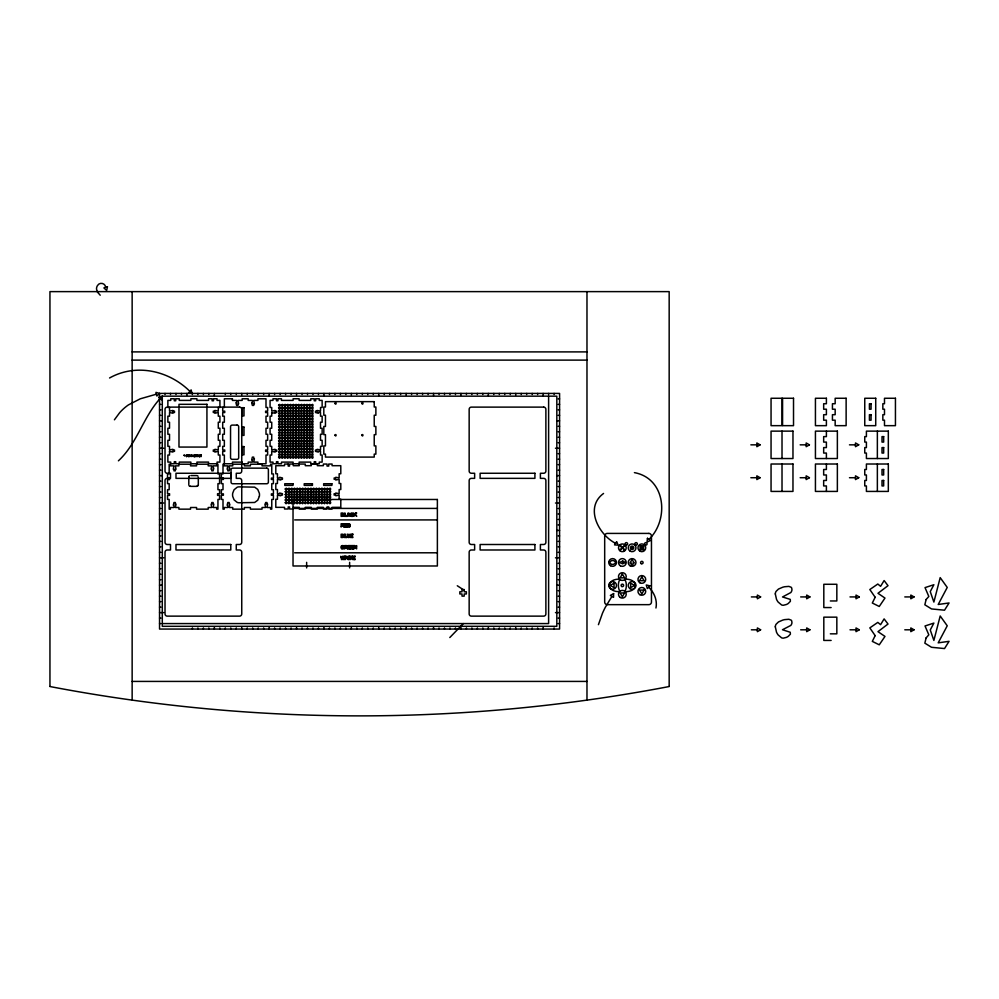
<?xml version="1.0" encoding="UTF-8"?>
<svg xmlns="http://www.w3.org/2000/svg" width="999" height="999" viewBox="0 0 999 999"><rect width="100%" height="100%" fill="white"/><g stroke="black" fill="none" stroke-linecap="round" stroke-linejoin="round"><path stroke-width="1.5" d="M349.138 536.101L349.138 534.228L349.8 535.951A4.67 4.67 0 0 1 349.762 536.775M189.448 455.469L189.46 456.168M191.371 455.469L191.371 456.168M655.943 608.004C657.517 600.399 654.208 592.382 648.601 587.2M598.426 624.675L602.472 613.236A109.603 109.603 0 0 1 605.257 607.392L611.937 596.391M346.878 516.321L348.077 513.049L348.851 513.049L350.112 516.321L347.852 515.571M619.83 579.495L618.93 581.48A13.374 13.374 0 0 0 618.968 589.31L619.83 591.308M624.887 591.308L625.786 589.31A13.374 13.374 0 0 0 625.761 581.493L624.887 579.495M114.41 419.805L119.68 412.674A47.964 47.964 0 0 1 128.396 404.92L140.285 398.801L156.393 394.193M648.95 539.41C669.305 519.705 665.921 478.434 634.415 472.627M160.102 398.564C143.082 417.232 137.138 443.519 118.406 460.826M623.339 548.376L623.988 550.174A1.898 1.898 0 0 1 624.3 550.461M351.261 513.823L353.209 513.948A1.573 1.573 0 0 0 352.909 513.324A1.548 1.548 0 0 0 350.811 513.449M449.8 637.537L463.349 623.576M621.428 547.202L620.766 545.454A1.898 1.898 0 0 1 620.429 545.142M603.558 493.456C584.34 507.455 598.463 534.59 615.559 543.331M343.094 548.251C339.697 548.226 343.681 545.429 343.619 545.841A1.686 1.686 0 0 0 341.87 545.804M109.565 377.984C136.089 363.074 168.893 370.554 189.922 391.358M348.788 536.962L348.164 536.925M343.107 516.296L343.718 513.723M343.107 537.462L343.706 534.84M619.48 579.145C605.993 578.871 605.993 591.932 619.48 591.645M625.237 591.645C638.736 591.932 638.736 578.871 625.237 579.145M197.215 455.182C199.375 455.844 196.104 453.771 196.741 455.756A1.511 1.511 0 0 0 197.19 455.981L197.465 456.106M342.719 537.487L341.134 537.487L341.134 534.228L342.457 534.228A4.058 4.058 0 0 1 342.994 534.253L343.044 534.265M342.632 515.771L341.808 515.771L342.357 514.897A3.272 3.272 0 0 1 342.882 514.922M342.632 536.938L341.808 536.938L342.357 536.063A3.272 3.272 0 0 1 342.882 536.101M132.143 351.898L586.975 351.898M132.143 360.115L586.975 360.115M159.54 398.901L160.914 398.901M558.204 398.901L559.577 398.901M159.54 404.383L160.914 404.383M558.204 404.383L559.577 404.383M159.54 409.865L160.914 409.865M558.204 409.865L559.577 409.865M159.54 415.347L160.914 415.347M558.204 415.347L559.577 415.347M159.54 420.829L162.288 420.829M556.83 420.829L559.577 420.829M159.54 426.298L160.914 426.298M558.204 426.298L559.577 426.298M159.54 431.78L160.914 431.78M558.204 431.78L559.577 431.78M159.54 437.262L160.914 437.262M558.204 437.262L559.577 437.262M159.54 442.744L160.914 442.744M558.204 442.744L559.577 442.744M750.848 444.842L756.842 444.842M800.162 444.842L806.168 444.842M849.475 444.842L855.481 444.842M159.54 448.226L163.661 448.226M555.469 448.226L559.577 448.226M159.54 453.696L160.914 453.696M558.204 453.696L559.577 453.696M197.028 456.268L197.827 456.593L197.627 455.744M199.413 456.743C199.65 454.495 197.952 454.058 199.4 456.743M159.54 459.178L160.914 459.178M558.204 459.178L559.577 459.178M159.54 464.66L160.914 464.66M558.204 464.66L559.577 464.66M159.54 470.142L160.914 470.142M558.204 470.142L559.577 470.142M159.54 475.624L162.288 475.624M190.971 475.561L196.678 475.561A1.586 1.586 0 0 1 198.039 476.273M556.83 475.624L559.577 475.624M750.848 477.722L756.842 477.722M800.162 477.722L806.168 477.722M849.475 477.722L855.481 477.722M159.54 481.106L160.914 481.106M558.204 481.106L559.577 481.106M190.384 486.363L196.716 486.363M159.54 486.575L160.914 486.575M558.204 486.575L559.577 486.575M159.54 492.057L160.914 492.057M558.204 492.057L559.577 492.057M159.54 497.539L160.914 497.539M558.204 497.539L559.577 497.539M159.54 503.021L163.661 503.021M555.469 503.021L559.577 503.021M159.54 508.503L160.914 508.503M293.032 508.416L437.375 508.416M558.204 508.503L559.577 508.503M159.54 513.986L160.914 513.986M558.204 513.986L559.577 513.986M342.595 514.348L341.808 514.348L342.482 513.598M348.064 515.022L348.913 515.022L348.489 513.811L347.59 516.321L344.43 516.321L344.43 513.099L345.092 513.099L345.092 515.771L346.74 516.321M342.332 516.321L341.134 516.321L341.134 513.049L342.457 513.049A4.058 4.058 0 0 1 342.994 513.086L343.044 513.099M159.54 519.455L160.914 519.455M558.204 519.455L559.577 519.455M294.668 519.917L437.375 519.917M159.54 524.937L160.914 524.937M558.204 524.937L559.577 524.937M341.945 525.661L341.134 527.022L341.134 523.751L342.52 523.751A2.76 2.76 0 0 1 343.306 523.838L343.269 525.849A3.347 3.347 0 0 1 343.668 526.398L344.056 527.022L342.669 526.111M348.614 526.473L348.426 524.3A2.685 2.685 0 0 1 348.876 524.325M159.54 530.419L162.288 530.419M556.83 530.419L559.577 530.419M342.595 535.526L341.808 535.526L342.482 534.765M159.54 535.901L160.914 535.901M558.204 535.901L559.577 535.901M159.54 541.383L160.914 541.383M558.204 541.383L559.577 541.383M159.54 546.853L160.914 546.853M558.204 546.853L559.577 546.853M345.479 547.514L344.667 548.876L344.667 545.604L346.054 545.604A2.76 2.76 0 0 1 346.828 545.679L346.803 547.689A3.347 3.347 0 0 1 347.202 548.251L347.59 548.876L346.203 547.952M159.54 552.335L160.914 552.335M558.204 552.335L559.577 552.335M294.668 552.797L437.375 552.797M159.54 557.817L163.661 557.817M555.469 557.817L559.577 557.817M159.54 563.299L160.914 563.299M558.204 563.299L559.577 563.299M159.54 568.781L160.914 568.781M558.204 568.781L559.577 568.781M159.54 574.263L160.914 574.263M558.204 574.263L559.577 574.263M159.54 579.732L160.914 579.732M558.204 579.732L559.577 579.732M159.54 585.214L162.288 585.214M556.83 585.214L559.577 585.214M159.54 590.696L160.914 590.696M558.204 590.696L559.577 590.696M159.54 596.178L160.914 596.178M558.204 596.178L559.577 596.178M751.36 596.927L757.367 596.927M800.674 596.927L806.68 596.927M849.999 596.927L856.006 596.927M904.794 596.927L910.801 596.927M830.331 600.961L836.837 600.961L836.837 584.278L823.813 584.278L823.813 607.554L831.131 607.554M159.54 601.66L160.914 601.66M558.204 601.66L559.577 601.66M159.54 607.142L160.914 607.142M558.204 607.142L559.577 607.142M159.54 612.612L163.661 612.612M555.469 612.612L559.577 612.612M159.54 618.094L160.914 618.094M558.204 618.094L559.577 618.094M159.54 623.576L160.914 623.576M162.288 623.576L548.613 623.576L548.613 396.166M558.204 623.576L559.577 623.576M751.36 629.807L757.367 629.807M800.674 629.807L806.68 629.807M849.999 629.807L856.006 629.807M904.794 629.807L910.801 629.807M830.331 633.841L836.837 633.841L836.837 617.157L823.813 617.157L823.813 640.434L831.131 640.434M132.143 681.418L586.975 681.418M346.104 546.153L345.342 546.153L345.829 546.977A1.736 1.736 0 0 0 346.353 546.952M342.57 524.3L341.808 524.3L342.295 525.137A1.736 1.736 0 0 0 342.832 525.099M192.42 393.419L188.724 392.807L191.121 389.91L192.42 394.518M347.752 537.4L347.465 537.187A1.474 1.474 0 0 1 347.252 536.763A4.72 4.72 0 0 1 347.215 535.963L347.202 534.228L347.877 534.228L347.877 536.288M457.292 585.751L463.124 589.572M351.311 513.848A1.548 1.548 0 0 0 351.311 515.521L353.234 515.322A1.474 1.474 0 0 1 352.772 516.133M100.225 295.229L97.502 292.133L96.541 289.161A5.657 5.657 0 0 1 97.552 285.489C99.65 281.855 105.357 283.079 105.669 287.337M622.964 546.865L624.725 546.178A1.898 1.898 0 0 1 625.024 545.866M621.79 548.776L620.017 549.4A1.898 1.898 0 0 1 619.705 549.737M877.359 431.131L877.359 458.541M877.359 464.011L877.359 491.421M826.398 431.131L826.398 436.613L823.663 436.613L823.663 442.095L826.398 442.095L826.398 447.577L823.663 447.577L823.663 453.059L826.398 453.059L826.398 458.541M826.398 464.011L826.398 469.493L823.663 469.493L823.663 474.975L826.398 474.975L826.398 480.457L823.663 480.457L823.663 485.939L826.398 485.939L826.398 491.421M782.017 431.131L782.017 458.541M782.017 464.011L782.017 491.421M669.168 686.163L669.168 291.621L49.95 291.621L49.95 686.163M586.975 291.621L586.975 699.775M554.095 393.419L554.095 394.518M554.095 627.959L554.095 629.058M548.613 393.419L548.613 394.518M543.131 393.419L543.131 395.616M543.131 626.86L543.131 629.058M537.649 393.419L537.649 394.518M537.649 627.959L537.649 629.058M532.18 393.419L532.18 394.518M532.18 627.959L532.18 629.058M526.698 393.419L526.698 394.518M526.698 627.959L526.698 629.058M521.216 393.419L521.216 394.518M521.216 627.959L521.216 629.058M515.734 393.419L515.734 395.067M515.734 627.409L515.734 629.058M510.252 393.419L510.252 394.518M510.252 627.959L510.252 629.058M504.77 393.419L504.77 394.518M504.77 627.959L504.77 629.058M499.3 393.419L499.3 394.518M499.3 627.959L499.3 629.058M493.818 393.419L493.818 394.518M493.818 627.959L493.818 629.058M488.336 393.419L488.336 395.616M488.336 626.86L488.336 629.058M482.854 393.419L482.854 394.518M482.854 627.959L482.854 629.058M477.372 393.419L477.372 394.518M477.372 627.959L477.372 629.058M471.89 393.419L471.89 394.518M471.89 627.959L471.89 629.058M466.421 393.419L466.421 394.518M466.421 627.959L466.421 629.058M460.939 393.419L460.939 395.067M460.939 627.409L460.939 629.058M455.457 393.419L455.457 394.518M455.457 627.959L455.457 629.058M449.975 393.419L449.975 394.518M449.975 627.959L449.975 629.058M444.493 393.419L444.493 394.518M444.493 627.959L444.493 629.058M439.023 393.419L439.023 394.518M439.023 627.959L439.023 629.058M433.541 393.419L433.541 395.616M433.541 626.86L433.541 629.058M428.059 393.419L428.059 394.518M428.059 627.959L428.059 629.058M422.577 393.419L422.577 394.518M422.577 627.959L422.577 629.058M417.095 393.419L417.095 394.518M417.095 627.959L417.095 629.058M411.613 393.419L411.613 394.518M411.613 627.959L411.613 629.058M406.143 393.419L406.143 395.067M406.143 627.409L406.143 629.058M400.661 393.419L400.661 394.518M400.661 627.959L400.661 629.058M395.179 393.419L395.179 394.518M395.179 627.959L395.179 629.058M389.697 393.419L389.697 394.518M389.697 627.959L389.697 629.058M384.215 393.419L384.215 394.518M384.215 627.959L384.215 629.058M378.733 393.419L378.733 395.616M378.733 626.86L378.733 629.058M373.264 393.419L373.264 394.518M373.264 627.959L373.264 629.058M367.782 393.419L367.782 394.518M367.782 627.959L367.782 629.058M362.3 393.419L362.3 394.518M362.3 627.959L362.3 629.058M356.818 393.419L356.818 394.518M356.818 627.959L356.818 629.058M351.336 393.419L351.336 395.067M351.336 627.409L351.336 629.058M349.625 562.337L349.625 567.919M345.866 393.419L345.866 394.518M345.866 627.959L345.866 629.058M343.369 548.076L342.62 547.127L344.043 547.127L344.043 548.426A1.898 1.898 0 0 1 341.795 548.663M340.384 393.419L340.384 394.518M340.384 627.959L340.384 629.058M334.902 393.419L334.902 394.518M334.902 627.959L334.902 629.058M329.42 393.419L329.42 394.518M329.42 627.959L329.42 629.058M323.938 393.419L323.938 395.616M323.938 626.86L323.938 629.058M318.456 393.419L318.456 394.518M318.456 627.959L318.456 629.058M312.987 393.419L312.987 394.518M312.987 627.959L312.987 629.058M307.505 393.419L307.505 394.518M307.505 627.959L307.505 629.058M306.643 562.337L306.643 567.919M302.023 393.419L302.023 394.518M302.023 627.959L302.023 629.058M296.541 393.419L296.541 395.067M296.541 627.409L296.541 629.058M291.059 393.419L291.059 394.518M291.059 627.959L291.059 629.058M285.577 393.419L285.577 394.518M285.577 627.959L285.577 629.058M280.107 393.419L280.107 394.518M280.107 627.959L280.107 629.058M274.625 393.419L274.625 394.518M274.625 627.959L274.625 629.058M269.143 393.419L269.143 395.616M269.143 626.86L269.143 629.058M263.661 393.419L263.661 394.518M263.661 627.959L263.661 629.058M258.179 393.419L258.179 394.518M258.179 627.959L258.179 629.058M252.697 393.419L252.697 394.518M252.697 627.959L252.697 629.058M247.228 393.419L247.228 394.518M247.228 627.959L247.228 629.058M241.746 393.419L241.746 395.067M241.746 627.409L241.746 629.058M236.263 393.419L236.263 394.518M236.263 627.959L236.263 629.058M230.781 393.419L230.781 394.518M230.781 627.959L230.781 629.058M225.299 393.419L225.299 394.518M225.299 627.959L225.299 629.058M219.83 627.959L219.83 629.058M214.348 393.419L214.348 395.616M214.348 626.86L214.348 629.058M208.866 393.419L208.866 394.518M208.866 627.959L208.866 629.058M203.384 393.419L203.384 394.518M203.384 627.959L203.384 629.058M198.314 477.584L198.314 484.965M197.902 393.419L197.902 394.518M197.902 627.959L197.902 629.058M192.42 627.959L192.42 629.058M188.799 477.26L188.799 484.403M186.95 393.419L186.95 395.067M184.128 455.332C185.589 457.492 185.327 454.258 183.878 455.194M181.468 393.419L181.468 394.518M175.986 393.419L175.986 394.518M170.504 393.419L170.504 394.518M165.022 393.419L165.022 394.518M132.143 291.621L132.143 699.775M341.758 548.713A1.686 1.686 0 0 1 341.183 548.101A1.836 1.836 0 0 1 341.82 545.654M349.9 536.888A1.436 1.436 0 0 1 347.939 537.287M349.35 524.712A1.386 1.386 0 0 1 349.275 526.048M350.1 524.687A1.561 1.561 0 0 0 349.762 524.113L349.388 523.851A2.585 2.585 0 0 0 348.651 523.763L347.452 523.751L347.452 527.022L348.688 527.022A1.886 1.886 0 0 0 349.787 526.76M350.025 524.712A2.16 2.16 0 0 1 349.787 526.723M352.834 516.296A1.661 1.661 0 0 1 350.949 513.598M669.243 686.525A1648.425 1648.425 0 0 1 49.888 686.525M623.813 549.05A1.573 1.573 0 0 1 624.65 550.486M623.613 546.341A1.573 1.573 0 0 1 625.049 545.516M621.116 549.263A1.573 1.573 0 0 1 619.667 550.087M620.903 546.553A1.573 1.573 0 0 1 620.067 545.117M198.339 485.014A1.449 1.449 0 0 1 196.741 486.226M190.359 486.188A1.399 1.399 0 0 1 188.923 485.477M188.799 477.16A1.586 1.586 0 0 1 189.498 475.836M169.518 451.361L169.518 455.032L167.869 455.032L167.869 462.1L170.754 462.1L170.754 463.748L174.288 463.748L174.288 461.713L175.737 461.713L175.737 463.748L179.258 463.748L179.258 462.1L190.884 462.1L190.884 463.748L196.915 463.748L196.915 462.1L208.554 462.1L208.554 463.748L217.045 463.748L217.045 462.1L219.93 462.1L219.93 455.032L218.282 455.032L218.282 451.361L214.935 452.048L214.935 451.361L213.299 451.361L213.299 449.987L214.935 449.987L214.935 449.3L218.282 449.987L218.282 446.316L219.93 446.316L219.93 440.297L218.282 440.297L218.282 434.265L219.93 434.265L219.93 428.234L218.282 428.234L218.282 422.202L219.93 422.202L219.93 416.183L218.282 416.183L218.282 412.512L214.935 413.186L214.935 412.512L213.299 412.512L213.299 411.138L214.935 411.138L214.935 410.452L218.282 411.138L218.282 407.467L219.93 407.467L219.93 400.399L217.045 400.399L217.045 398.751L213.511 398.751L213.511 400.786L212.088 400.786L212.088 398.751L208.554 398.751L208.554 400.399L196.915 400.399L196.915 398.751L190.884 398.751L190.884 400.399L179.258 400.399L179.258 398.751L175.737 398.751L175.737 400.786L174.288 400.786L174.288 398.751L170.754 398.751L170.754 400.399L167.869 400.399L167.869 407.467L169.518 407.467L169.518 411.138L172.864 410.452L172.864 411.138L174.5 411.138L174.5 412.512L172.864 412.512L172.864 413.199L169.518 412.512L169.518 416.183L167.869 416.183L167.869 422.202L169.518 422.202L169.518 428.234L167.869 428.234L167.869 434.265L169.518 434.265L169.518 440.297L167.869 440.297L167.869 446.316L169.518 446.316L169.518 449.987L172.864 449.3L172.864 449.987L174.5 449.987L174.5 451.361L172.864 451.361L172.864 452.048L169.518 451.361M271.728 412.674L271.728 416.146L270.08 416.183L270.08 422.215L271.728 422.215L271.728 428.246L270.08 428.246L270.08 434.265L271.728 434.265L271.728 440.297L270.08 440.297L270.08 446.328L271.728 446.328L271.728 450L275.087 449.313L275.087 450L276.723 450L276.723 451.361L275.087 451.361L275.087 452.048L271.728 451.361L271.728 455.044L270.08 455.044L270.08 462.112L273.002 462.112L273.002 463.748L276.461 463.748L276.461 461.725L277.947 461.725L277.947 463.748L281.506 463.748L281.506 462.112L293.107 462.112L293.107 463.748L299.126 463.748L299.126 462.112L310.764 462.112L310.764 463.748L314.235 463.748L314.235 461.725L315.672 461.725L315.672 463.748L319.268 463.748L319.268 462.112L322.14 462.112L322.14 455.044L320.504 455.044L320.504 451.361L318.256 451.361L318.256 452.048L315.509 451.361L315.509 450L317.145 450L317.145 449.313L320.504 450L320.504 446.328L322.14 446.328L322.14 440.297L320.504 440.297L320.504 434.265L322.14 434.265L322.14 428.246L320.504 428.246L320.504 422.215L322.14 422.215L322.14 416.183L320.504 416.183L320.504 412.512L318.256 412.512L318.256 413.199L315.509 412.512L315.509 411.138L317.145 411.138L317.145 410.464L320.504 411.138L320.504 407.48L322.14 407.48L322.14 400.399L319.255 400.399L319.255 398.763L315.672 398.763L315.672 400.786L314.235 400.786L314.235 398.763L310.764 398.763L310.764 400.399L299.126 400.399L299.126 398.763L293.107 398.763L293.107 400.399L281.481 400.399L281.481 398.763L277.947 398.763L277.947 400.786L276.461 400.786L276.461 398.763L272.977 398.763L272.977 400.399L270.08 400.399L270.08 407.48L271.728 407.48L271.728 411.151L275.087 410.464L275.087 411.151L276.711 411.151L276.711 412.525L275.087 412.525L275.087 413.199L271.728 412.674M613.611 593.606L613.548 597.352L610.339 595.429L613.611 593.606M188.948 455.694C190.884 458.903 190.584 452.535 188.961 455.569M190.871 455.694C192.969 458.828 192.345 452.472 190.884 455.569M192.832 456.131L194.281 456.743C194.555 454.295 192.907 454.882 192.844 456.043M775.299 593.906L776.51 599.325A16.658 16.658 0 0 0 778.121 602.047L781.605 604.957A5.007 5.007 0 0 0 783.416 605.257L786.463 604.482A11.563 11.563 0 0 0 788.298 603.446L790.396 601.311L790.259 599.4L782.529 596.965L790.783 592.569A4.97 4.97 0 0 0 791.957 589.81L791.72 588.111A2.385 2.385 0 0 0 791.071 587.212L788.848 586.388L784.602 586.75A26.523 26.523 0 0 0 782.667 587.25L778.471 589.06L776.098 591.358A5.232 5.232 0 0 0 775.474 592.807L775.299 593.906M775.299 626.785L776.51 632.205A16.658 16.658 0 0 0 778.121 634.927L781.605 637.837A5.007 5.007 0 0 0 783.416 638.136L786.463 637.362A11.563 11.563 0 0 0 788.298 636.326L790.396 634.19L790.259 632.28L782.479 629.732L790.783 625.449A4.97 4.97 0 0 0 791.957 622.689L791.72 620.991A2.385 2.385 0 0 0 791.071 620.092L788.848 619.268L784.602 619.63A26.523 26.523 0 0 0 782.667 620.129L778.471 621.94L776.098 624.238A5.232 5.232 0 0 0 775.474 625.686L775.299 626.785M621.615 547.739C623.513 550.199 623.026 545.129 621.615 547.689M631.405 547.752C633.216 549.974 632.654 545.342 631.418 547.702M187.05 455.307L187 456.206L187.75 454.87L188.212 456.206L188.611 454.87L188.611 456.743L187.6 455.444L186.588 456.743L186.588 454.87L187.05 455.307M278.584 405.194C280.195 408.616 281.106 402.26 278.584 405.194M278.584 410.676C280.195 414.11 281.131 407.704 278.584 410.676M278.584 407.942C280.057 411.338 281.331 405.107 278.596 407.842M278.584 413.424C280.182 416.845 281.169 410.439 278.584 413.424M278.584 418.893C280.195 422.327 281.144 415.921 278.584 418.893M278.584 416.158C280.157 419.592 281.206 413.186 278.584 416.158M278.584 421.64C280.032 425.037 281.356 418.806 278.596 421.541M278.584 427.122C280.307 430.482 280.994 424.213 278.596 427.023M278.584 424.375C280.195 427.797 281.131 421.428 278.584 424.375M278.584 429.857C280.195 433.279 281.106 426.923 278.584 429.857M278.584 435.339C280.232 438.761 281.069 432.392 278.584 435.339M278.584 432.592C280.057 436.001 281.331 429.757 278.596 432.505M278.584 438.074C280.182 441.508 281.169 435.089 278.584 438.074M278.584 443.556C280.157 447.003 281.206 440.547 278.584 443.556M278.584 440.821C280.157 444.255 281.206 437.849 278.584 440.821M278.584 446.303C280.032 449.7 281.356 443.469 278.596 446.203M278.584 451.773C280.269 455.157 281.069 448.838 278.596 451.685M278.584 449.038C280.207 452.46 281.106 446.066 278.584 449.038M278.584 454.52C280.195 457.929 281.106 451.573 278.584 454.52M278.584 457.255C280.057 460.664 281.331 454.42 278.596 457.167M281.318 405.194C282.967 408.641 283.828 402.21 281.318 405.194M281.318 407.942C282.779 411.351 284.091 405.107 281.331 407.842M281.318 413.424C282.892 416.858 283.966 410.427 281.318 413.424M281.318 410.676C282.954 414.098 283.866 407.729 281.318 410.676M281.318 416.158C282.954 419.58 283.866 413.211 281.318 416.158M281.318 421.64C282.804 425.025 284.041 418.831 281.331 421.541M281.318 418.893C283.117 422.302 283.679 415.821 281.318 418.893M281.318 424.375C283.179 427.784 283.566 421.291 281.318 424.375M281.318 429.857C282.967 433.304 283.828 426.86 281.318 429.857M281.318 427.122C282.867 430.494 284.066 424.213 281.331 427.023M281.318 432.592C282.779 436.001 284.091 429.757 281.331 432.505M281.318 438.074C282.892 441.521 283.966 435.089 281.318 438.074M281.318 435.339C282.904 438.773 283.941 432.367 281.318 435.339M281.318 440.821C282.954 444.23 283.866 437.874 281.318 440.821M281.318 446.303C282.804 449.687 284.041 443.494 281.331 446.203M281.318 443.556C282.892 446.99 283.991 440.596 281.318 443.556M281.318 449.038C283.129 452.447 283.666 445.966 281.318 449.038M281.318 454.52C282.967 457.954 283.828 451.523 281.318 454.52M281.318 451.773C282.892 455.144 284.028 448.888 281.331 451.685M281.318 457.255C282.779 460.664 284.091 454.42 281.331 457.167M284.066 405.194C285.652 408.616 286.651 402.247 284.066 405.194M284.066 407.942C285.514 411.338 286.825 405.119 284.078 407.842M284.066 413.424C285.639 416.845 286.663 410.452 284.066 413.424M284.066 410.676C285.926 414.086 286.288 407.592 284.066 410.676M284.066 416.158C285.876 419.568 286.388 413.087 284.066 416.158M284.066 421.64C285.751 425.025 286.538 418.706 284.078 421.541M284.066 418.893C285.702 422.327 286.551 415.934 284.066 418.893M284.066 424.375C285.652 427.797 286.638 421.428 284.066 424.375M284.066 429.857C285.652 433.279 286.651 426.91 284.066 429.857M284.066 427.122C285.502 430.519 286.838 424.3 284.078 427.023M284.066 432.592C285.514 436.001 286.825 429.782 284.078 432.505M284.066 438.074C285.639 441.508 286.663 435.102 284.066 438.074M284.066 435.339C285.714 438.773 286.576 432.367 284.066 435.339M284.066 440.821C285.876 444.218 286.388 437.749 284.066 440.821M284.066 446.303C285.751 449.687 286.538 443.356 284.078 446.203M284.066 443.556C285.702 446.99 286.563 440.571 284.066 443.556M284.066 449.038C285.714 452.472 286.538 446.066 284.066 449.038M284.066 454.52C285.652 457.942 286.651 451.573 284.066 454.52M284.066 451.773C285.514 455.182 286.825 448.938 284.078 451.685M284.066 457.255C285.514 460.651 286.825 454.433 284.078 457.167M286.8 407.942C288.261 411.338 289.535 405.119 286.813 407.842M286.8 405.194C288.461 408.641 289.285 402.197 286.8 405.194M286.8 410.676C288.361 414.11 289.473 407.704 286.8 410.676M286.8 416.158C288.361 419.58 289.473 413.186 286.8 416.158M286.8 413.424C288.386 416.858 289.385 410.439 286.8 413.424M286.8 418.893C288.374 422.327 289.41 415.934 286.8 418.893M286.8 424.375C288.436 427.822 289.323 421.391 286.8 424.375M286.8 421.64C288.236 425.037 289.623 418.818 286.813 421.541M286.8 427.122C288.274 430.519 289.548 424.288 286.813 427.023M286.8 432.592C288.261 436.001 289.535 429.77 286.813 432.505M286.8 429.857C288.461 433.291 289.285 426.86 286.8 429.857M286.8 435.339C288.411 438.761 289.41 432.355 286.8 435.339M286.8 440.821C288.361 444.243 289.473 437.849 286.8 440.821M286.8 438.074C288.386 441.508 289.385 435.102 286.8 438.074M286.8 443.556C288.324 446.978 289.498 440.596 286.8 443.556M286.8 449.038C288.374 452.472 289.435 446.066 286.8 449.038M286.8 446.303C288.236 449.7 289.623 443.469 286.813 446.203M286.8 451.773C288.212 455.169 289.648 448.963 286.813 451.685M285.239 488.998C286.813 492.42 287.849 486.026 285.239 488.998M286.8 457.255C288.261 460.664 289.535 454.433 286.813 457.167M286.8 454.52C288.461 457.954 289.285 451.523 286.8 454.52M285.239 491.733C286.638 495.129 288.124 488.923 285.252 491.633M289.548 407.942C290.996 411.338 292.307 405.119 289.56 407.842M289.548 405.194C291.071 408.628 292.22 402.247 289.548 405.194M285.239 497.215C286.701 500.624 288.012 494.393 285.252 497.115M285.239 494.48C286.9 497.914 287.687 491.483 285.239 494.48M289.548 410.676C291.196 414.123 292.045 407.679 289.548 410.676M285.239 499.95C286.85 503.384 287.812 496.978 285.239 499.95M289.548 416.158C291.134 419.592 292.158 413.186 289.548 416.158M289.548 413.424C291.121 416.845 292.145 410.452 289.548 413.424M285.239 502.697C286.701 506.093 288.012 499.862 285.252 502.597M289.548 418.893C291.146 422.327 292.095 415.921 289.548 418.893M289.548 424.375C291.084 427.797 292.195 421.416 289.548 424.375M289.548 421.64C290.996 425.037 292.32 418.806 289.56 421.541M289.548 427.122C290.984 430.519 292.332 424.3 289.56 427.023M289.548 432.592C290.996 436.001 292.307 429.782 289.56 432.505M289.548 429.857C291.071 433.279 292.22 426.898 289.548 429.857M289.548 435.339C291.146 438.773 292.12 432.355 289.548 435.339M289.548 440.821C291.134 444.243 292.158 437.849 289.548 440.821M289.548 438.074C291.121 441.508 292.145 435.114 289.548 438.074M289.548 443.556C291.184 446.99 292.045 440.571 289.548 443.556M289.548 449.038C291.146 452.472 292.083 446.053 289.548 449.038M289.548 446.303C290.996 449.7 292.32 443.469 289.56 446.203M289.548 451.773C291.034 455.182 292.245 448.938 289.56 451.685M289.548 457.255C290.996 460.651 292.307 454.433 289.56 457.167M289.548 454.52C291.071 457.942 292.22 451.56 289.548 454.52M287.974 491.733C289.473 495.142 290.709 488.898 287.999 491.633M287.974 488.998C289.585 492.432 290.534 486.014 287.974 488.998M292.282 405.194C293.956 408.641 294.755 402.21 292.282 405.194M287.974 494.48C289.51 497.902 290.659 491.52 287.974 494.48M292.282 410.676C293.856 414.11 294.93 407.692 292.282 410.676M292.282 407.942C293.956 411.351 294.83 404.87 292.282 407.942M287.974 499.95C289.585 503.396 290.559 496.978 287.974 499.95M287.974 497.215C289.435 500.611 290.746 494.393 287.999 497.115M292.282 413.424C293.943 416.833 294.842 410.352 292.282 413.424M287.974 502.697C289.435 506.093 290.746 499.875 287.999 502.597M292.282 418.893C293.868 422.327 294.867 415.934 292.282 418.893M292.282 416.158C293.856 419.592 294.93 413.174 292.282 416.158M292.282 421.64C293.868 425.075 294.892 418.656 292.282 421.64M292.282 427.122C293.968 430.532 294.83 424.038 292.282 427.122M292.282 424.375C293.918 427.822 294.792 421.391 292.282 424.375M292.282 429.857C293.956 433.291 294.755 426.86 292.282 429.857M292.282 435.339C293.893 438.761 294.867 432.355 292.282 435.339M292.282 432.592C293.956 436.014 294.83 429.533 292.282 432.592M292.282 438.074C293.943 441.496 294.842 435.002 292.282 438.074M292.282 443.556C293.906 446.978 294.917 440.472 292.282 443.556M292.282 440.821C293.856 444.255 294.93 437.824 292.282 440.821M292.282 446.303C293.868 449.725 294.892 443.306 292.282 446.303M292.282 451.773C293.843 455.207 294.93 448.801 292.282 451.773M292.282 449.038C293.856 452.472 294.892 446.066 292.282 449.038M292.282 454.52C293.956 457.954 294.755 451.523 292.282 454.52M290.721 491.733C292.27 495.167 293.381 488.761 290.721 491.733M290.721 488.998C292.307 492.42 293.306 486.026 290.721 488.998M292.282 457.255C293.956 460.676 294.83 454.183 292.282 457.255M295.017 405.194C296.578 408.628 297.64 402.235 295.017 405.194M290.721 494.48C292.395 497.914 293.194 491.483 290.721 494.48M295.017 410.676C296.728 414.086 297.54 407.617 295.017 410.676M295.017 407.942C296.491 411.351 297.764 405.094 295.042 407.842M290.721 499.95C292.332 503.384 293.306 496.978 290.721 499.95M290.721 497.215C292.395 500.636 293.269 494.143 290.721 497.215M295.017 413.424C296.616 416.858 297.602 410.427 295.017 413.424M290.721 502.697C292.395 506.106 293.269 499.625 290.721 502.697M295.017 418.893C296.616 422.34 297.602 415.909 295.017 418.893M295.017 416.158C296.703 419.568 297.577 413.111 295.017 416.158M295.017 421.64C296.566 425.025 297.752 418.718 295.042 421.541M295.017 427.122C296.491 430.532 297.764 424.288 295.042 427.023M295.017 424.375C296.578 427.809 297.677 421.391 295.017 424.375M295.017 429.857C296.578 433.291 297.64 426.898 295.017 429.857M295.017 435.339C296.616 438.773 297.615 432.355 295.017 435.339M295.017 432.592C296.491 436.014 297.764 429.745 295.042 432.505M295.017 438.074C296.616 441.521 297.602 435.077 295.017 438.074M295.017 443.556C296.653 446.99 297.552 440.584 295.017 443.556M295.017 440.821C296.703 444.218 297.577 437.762 295.017 440.821M295.017 446.303C296.566 449.675 297.752 443.381 295.042 446.203M295.017 451.773C296.516 455.169 297.714 448.963 295.042 451.685M295.017 449.038C296.616 452.472 297.602 446.053 295.017 449.038M295.017 454.52C296.578 457.942 297.64 451.548 295.017 454.52M293.456 488.998C295.055 492.432 296.041 486.001 293.456 488.998M295.017 457.255C296.491 460.664 297.764 454.408 295.042 457.167M297.764 405.194C299.4 408.628 300.249 402.235 297.764 405.194M293.456 494.48C295.017 497.902 296.079 491.508 293.456 494.48M293.456 491.733C294.955 495.129 296.154 488.923 293.469 491.633M297.764 407.942C299.238 411.338 300.499 405.119 297.777 407.842M293.456 497.215C294.93 500.624 296.204 494.368 293.469 497.115M297.764 413.424C299.363 416.845 300.337 410.452 297.764 413.424M297.764 410.676C299.325 414.123 300.412 407.679 297.764 410.676M293.456 502.697C294.93 506.106 296.204 499.85 293.469 502.597M293.456 499.95C295.042 503.396 296.054 496.978 293.456 499.95M297.764 416.158C299.325 419.605 300.412 413.161 297.764 416.158M297.764 421.64C299.2 425.05 300.562 418.793 297.777 421.541M297.764 418.893C299.45 422.302 300.312 415.846 297.764 418.893M297.764 424.375C299.475 427.772 300.237 421.341 297.764 424.375M297.764 429.857C299.4 433.279 300.249 426.898 297.764 429.857M297.764 427.122C299.488 430.482 300.187 424.2 297.777 427.023M297.764 432.592C299.238 436.001 300.499 429.782 297.777 432.505M297.764 438.074C299.363 441.508 300.337 435.114 297.764 438.074M297.764 435.339C299.363 438.761 300.349 432.38 297.764 435.339M297.764 440.821C299.325 444.255 300.412 437.824 297.764 440.821M297.764 446.303C299.2 449.712 300.562 443.456 297.777 446.203M297.764 443.556C299.338 447.003 300.387 440.559 297.764 443.556M297.764 451.773C299.438 455.157 300.262 448.826 297.777 451.685M297.764 449.038C299.45 452.447 300.287 445.991 297.764 449.038M297.764 454.52C299.4 457.942 300.249 451.548 297.764 454.52M296.204 488.998C297.889 492.395 298.751 485.939 296.204 488.998M297.764 457.255C299.238 460.651 300.499 454.433 297.777 457.167M300.499 405.194C302.073 408.628 303.097 402.222 300.499 405.194M296.204 494.48C297.839 497.902 298.689 491.508 296.204 494.48M296.204 491.733C297.877 495.117 298.676 488.798 296.216 491.633M300.499 407.942C301.948 411.351 303.271 405.094 300.512 407.842M296.204 497.215C297.677 500.611 298.938 494.393 296.216 497.115M300.499 413.424C302.073 416.858 303.109 410.427 300.499 413.424M300.499 410.676C302.148 414.11 303.009 407.704 300.499 410.676M296.204 502.697C297.677 506.093 298.938 499.875 296.216 502.597M296.204 499.95C297.802 503.384 298.788 496.99 296.204 499.95M300.499 416.158C302.123 419.58 303.059 413.211 300.499 416.158M300.499 421.64C301.985 425.037 303.221 418.831 300.512 421.541M300.499 418.893C302.335 422.302 302.759 415.834 300.499 418.893M300.499 424.375C302.285 427.784 302.834 421.291 300.499 424.375M300.499 429.857C302.073 433.291 303.097 426.873 300.499 429.857M300.499 427.122C302.035 430.494 303.246 424.213 300.512 427.023M300.499 432.592C301.948 436.001 303.271 429.757 300.512 432.505M300.499 438.074C302.073 441.521 303.109 435.089 300.499 438.074M300.499 435.339C302.098 438.786 303.084 432.342 300.499 435.339M300.499 440.821C302.123 444.243 303.059 437.862 300.499 440.821M300.499 446.303C301.985 449.687 303.221 443.481 300.512 446.203M300.499 443.556C302.11 446.99 303.059 440.596 300.499 443.556M300.499 449.038C302.335 452.435 302.759 445.966 300.499 449.038M300.499 454.52C302.073 457.954 303.097 451.536 300.499 454.52M300.499 451.773C302.06 455.144 303.209 448.888 300.512 451.685M298.938 488.998C300.774 492.395 301.198 485.926 298.938 488.998M300.499 457.255C301.948 460.664 303.271 454.42 300.512 457.167M298.938 494.48C300.512 497.914 301.536 491.496 298.938 494.48M298.938 491.733C300.499 495.104 301.661 488.848 298.951 491.633M303.246 407.942C304.72 411.338 305.994 405.107 303.259 407.842M303.246 405.194C304.857 408.616 305.769 402.26 303.246 405.194M298.938 497.215C300.387 500.624 301.71 494.38 298.951 497.115M303.246 413.424C304.845 416.845 305.831 410.439 303.246 413.424M303.246 410.676C304.857 414.11 305.794 407.704 303.246 410.676M298.938 502.697C300.387 506.106 301.71 499.85 298.951 502.597M298.938 499.95C300.537 503.396 301.523 496.953 298.938 499.95M303.246 416.158C304.82 419.592 305.869 413.186 303.246 416.158M303.246 421.64C304.683 425.037 306.019 418.806 303.259 421.541M303.246 418.893C304.857 422.327 305.794 415.921 303.246 418.893M303.246 424.375C304.857 427.797 305.781 421.428 303.246 424.375M303.246 429.857C304.857 433.279 305.769 426.923 303.246 429.857M303.246 427.122C304.97 430.482 305.657 424.213 303.259 427.023M303.246 432.592C304.72 436.001 305.994 429.757 303.259 432.505M303.246 438.074C304.845 441.508 305.831 435.089 303.246 438.074M303.246 435.339C304.895 438.761 305.731 432.392 303.246 435.339M303.246 440.821C304.82 444.255 305.869 437.849 303.246 440.821M303.246 446.303C304.683 449.7 306.019 443.469 303.259 446.203M303.246 443.556C304.82 447.003 305.869 440.547 303.246 443.556M303.246 449.038C304.87 452.46 305.756 446.066 303.246 449.038M303.246 454.52C304.857 457.929 305.769 451.573 303.246 454.52M303.246 451.773C304.932 455.157 305.731 448.838 303.259 451.685M301.686 488.998C303.296 492.42 304.233 486.014 301.686 488.998M303.246 457.255C304.72 460.664 305.994 454.42 303.259 457.167M301.686 491.733C303.371 495.117 304.146 488.798 301.698 491.633M305.981 407.942C307.442 411.351 308.741 405.107 305.994 407.842M305.981 405.194C307.617 408.641 308.466 402.21 305.981 405.194M301.686 497.215C303.159 500.624 304.433 494.38 301.698 497.115M301.686 494.48C303.296 497.889 304.208 491.533 301.686 494.48M305.981 410.676C307.605 414.098 308.529 407.729 305.981 410.676M301.686 499.95C303.334 503.371 304.171 497.002 301.686 499.95M305.981 416.158C307.605 419.58 308.529 413.211 305.981 416.158M305.981 413.424C307.567 416.858 308.579 410.439 305.981 413.424M301.686 502.697C303.159 506.093 304.433 499.862 301.698 502.597M305.981 418.893C307.779 422.302 308.304 415.834 305.981 418.893M305.981 424.375C307.829 427.784 308.204 421.291 305.981 424.375M305.981 421.64C307.467 425.025 308.703 418.831 305.994 421.541M305.981 427.122C307.53 430.494 308.728 424.213 305.994 427.023M305.981 432.592C307.442 436.001 308.741 429.77 305.994 432.505M305.981 429.857C307.617 433.304 308.466 426.86 305.981 429.857M305.981 435.339C307.567 438.773 308.604 432.367 305.981 435.339M305.981 440.821C307.605 444.23 308.529 437.874 305.981 440.821M305.981 438.074C307.567 441.508 308.579 435.089 305.981 438.074M305.981 443.556C307.555 446.978 308.604 440.596 305.981 443.556M305.981 449.038C307.779 452.447 308.304 445.966 305.981 449.038M305.981 446.303C307.467 449.687 308.703 443.494 305.994 446.203M305.981 451.773C307.555 455.144 308.679 448.888 305.994 451.685M304.42 488.998C306.218 492.395 306.743 485.926 304.42 488.998M305.981 457.255C307.442 460.664 308.741 454.42 305.994 457.167M305.981 454.52C307.617 457.954 308.466 451.523 305.981 454.52M304.42 491.733C305.981 495.104 307.13 488.848 304.433 491.633M308.716 407.942C310.177 411.338 311.488 405.119 308.741 407.842M308.716 405.194C310.302 408.616 311.313 402.247 308.716 405.194M304.42 497.215C305.869 500.624 307.18 494.38 304.433 497.115M304.42 494.48C306.056 497.914 306.905 491.483 304.42 494.48M308.716 410.676C310.589 414.086 310.939 407.592 308.716 410.676M304.42 499.95C305.994 503.384 307.043 496.978 304.42 499.95M308.716 416.158C310.527 419.568 311.051 413.087 308.716 416.158M308.716 413.424C310.302 416.845 311.326 410.452 308.716 413.424M304.42 502.697C305.869 506.106 307.18 499.862 304.433 502.597M308.716 418.893C310.364 422.327 311.201 415.934 308.716 418.893M308.716 424.375C310.314 427.797 311.301 421.428 308.716 424.375M308.716 421.64C310.414 425.025 311.201 418.706 308.741 421.541M308.716 427.122C310.165 430.519 311.501 424.3 308.741 427.023M308.716 432.592C310.177 436.001 311.488 429.782 308.741 432.505M308.716 429.857C310.302 433.279 311.313 426.91 308.716 429.857M308.716 435.339C310.377 438.773 311.226 432.367 308.716 435.339M308.716 440.821C310.527 444.218 311.051 437.749 308.716 440.821M308.716 438.074C310.302 441.508 311.326 435.102 308.716 438.074M308.716 443.556C310.364 446.99 311.226 440.571 308.716 443.556M308.716 449.038C310.364 452.472 311.201 446.066 308.716 449.038M308.716 446.303C310.414 449.687 311.201 443.356 308.741 446.203M308.716 451.773C310.177 455.182 311.488 448.938 308.741 451.685M308.716 457.255C310.177 460.651 311.488 454.433 308.741 457.167M308.716 454.52C310.302 457.942 311.313 451.573 308.716 454.52M307.155 491.733C308.604 495.142 309.952 488.886 307.18 491.633M307.155 488.998C308.803 492.42 309.64 486.026 307.155 488.998M311.463 405.194C313.124 408.641 313.911 402.21 311.463 405.194M307.155 494.48C308.741 497.889 309.752 491.52 307.155 494.48M311.463 410.676C313.024 414.098 314.111 407.717 311.463 410.676M311.463 407.942C312.924 411.338 314.235 405.107 311.476 407.842M307.155 499.95C308.816 503.384 309.665 496.978 307.155 499.95M307.155 497.215C308.616 500.611 309.927 494.393 307.18 497.115M311.463 413.424C313.049 416.858 314.048 410.439 311.463 413.424M307.155 502.697C308.616 506.093 309.927 499.875 307.18 502.597M311.463 418.893C313.037 422.327 314.073 415.934 311.463 418.893M311.463 416.158C313.024 419.58 314.111 413.186 311.463 416.158M311.463 421.64C312.887 425.037 314.31 418.818 311.476 421.541M311.463 427.122C312.924 430.519 314.235 424.288 311.476 427.023M311.463 424.375C313.099 427.822 313.948 421.391 311.463 424.375M311.463 429.857C313.124 433.291 313.911 426.86 311.463 429.857M311.463 435.339C313.074 438.761 314.036 432.367 311.463 435.339M311.463 432.592C312.924 436.001 314.235 429.77 311.476 432.505M311.463 438.074C313.049 441.508 314.048 435.102 311.463 438.074M311.463 443.556C312.987 446.978 314.148 440.596 311.463 443.556M311.463 440.821C313.024 444.243 314.111 437.849 311.463 440.821M311.463 446.303C312.887 449.7 314.31 443.469 311.476 446.203M311.463 451.773C312.862 455.169 314.335 448.963 311.476 451.685M311.463 449.038C313.037 452.46 314.061 446.066 311.463 449.038M311.463 454.52C313.124 457.954 313.911 451.523 311.463 454.52M309.902 491.733C311.301 495.129 312.787 488.923 309.915 491.633M309.902 488.998C311.476 492.42 312.512 486.026 309.902 488.998M311.463 457.255C312.924 460.664 314.235 454.433 311.476 457.167M309.902 494.48C311.563 497.914 312.35 491.483 309.902 494.48M309.902 499.95C311.513 503.384 312.475 496.978 309.902 499.95M309.902 497.215C311.363 500.624 312.662 494.393 309.915 497.115M309.902 502.697C311.363 506.093 312.662 499.862 309.915 502.597M312.637 488.998C314.248 492.432 315.197 486.014 312.637 488.998M312.637 494.48C314.173 497.902 315.322 491.52 312.637 494.48M312.637 491.733C314.123 495.142 315.372 488.898 312.65 491.633M312.637 497.215C314.086 500.611 315.409 494.393 312.65 497.115M312.637 502.697C314.086 506.093 315.409 499.875 312.65 502.597M312.637 499.95C314.248 503.396 315.209 496.978 312.637 499.95M315.384 488.998C316.958 492.42 317.982 486.026 315.384 488.998M315.384 494.48C317.045 497.914 317.857 491.483 315.384 494.48M315.384 491.733C316.92 495.154 318.069 488.773 315.384 491.733M315.384 497.215C316.97 500.649 317.944 494.243 315.384 497.215M315.384 502.697C316.97 506.131 317.944 499.725 315.384 502.697M315.384 499.95C316.995 503.384 317.982 496.978 315.384 499.95M318.119 488.998C319.705 492.432 320.704 486.001 318.119 488.998M318.119 491.733C319.618 495.129 320.816 488.923 318.132 491.633M318.119 497.215C319.58 500.624 320.866 494.368 318.132 497.115M318.119 494.48C319.68 497.902 320.741 491.508 318.119 494.48M318.119 499.95C319.742 503.396 320.654 496.965 318.119 499.95M318.119 502.697C319.58 506.106 320.866 499.837 318.132 502.597M320.854 488.998C322.527 492.395 323.451 485.939 320.854 488.998M320.854 491.733C322.54 495.117 323.339 488.798 320.879 491.633M320.854 497.215C322.327 500.611 323.614 494.393 320.879 497.115M320.854 494.48C322.515 497.914 323.326 491.496 320.854 494.48M320.854 499.95C322.452 503.384 323.451 496.99 320.854 499.95M320.854 502.697C322.327 506.093 323.614 499.875 320.879 502.597M323.601 488.998C325.199 492.432 326.161 486.014 323.601 488.998M323.601 491.733C325.162 495.104 326.311 488.848 323.614 491.633M323.601 497.215C325.075 500.624 326.323 494.38 323.614 497.115M323.601 494.48C325.137 497.914 326.236 491.483 323.601 494.48M323.601 499.95C325.174 503.409 326.223 496.953 323.601 499.95M323.601 502.697C325.075 506.093 326.323 499.862 323.614 502.597M326.336 491.733C328.022 495.117 328.808 488.798 326.348 491.633M326.336 488.998C327.959 492.42 328.896 486.014 326.336 488.998M326.336 494.48C327.947 497.889 328.858 491.533 326.336 494.48M326.336 499.95C327.997 503.371 328.833 497.002 326.336 499.95M326.336 497.215C327.809 500.624 329.083 494.38 326.348 497.115M326.336 502.697C327.809 506.093 329.083 499.862 326.348 502.597M329.083 491.733C330.644 495.104 331.793 488.848 329.096 491.633M329.083 488.998C330.919 492.395 331.331 485.926 329.083 488.998M329.083 494.48C330.669 497.914 331.631 491.483 329.083 494.48M329.083 499.95C330.657 503.384 331.693 496.978 329.083 499.95M329.083 497.215C330.532 500.624 331.843 494.38 329.096 497.115M329.083 502.697C330.532 506.106 331.843 499.862 329.096 502.597M334.89 403.409C336.388 406.031 336.651 400.986 334.89 403.409M334.89 435.189C336.301 437.849 336.713 432.817 334.89 435.189M361.738 403.409C363.299 405.994 363.524 400.986 361.738 403.409M361.738 435.189C363.149 437.862 363.586 432.804 361.738 435.189M609.178 562.3L611.351 564.273A5.982 5.982 0 0 0 613.573 564.335L616.058 562.649L613.886 560.676A5.982 5.982 0 0 0 611.675 560.614L609.178 562.3M647.439 538.311L647.04 542.032L650.474 540.509L647.439 538.311M344.405 556.293L343.956 558.591L343.394 556.293L342.582 556.293L341.97 558.553L340.809 556.293L341.546 559.565L342.27 559.565L342.969 557.13L343.569 559.565L344.38 559.565L345.092 556.293L344.405 556.293M259.365 496.341L257.73 500.224L254.658 502.472L239.148 502.759A5.544 5.544 0 0 1 237.2 502.397L234.078 499.862L232.705 496.416A9.64 9.64 0 0 1 232.705 493.219L234.078 489.76L237.2 487.225A5.544 5.544 0 0 1 239.148 486.863L254.658 487.15L257.73 489.41L259.365 493.281A9.64 9.64 0 0 1 259.365 496.341M107.442 286.775L106.656 290.434L103.884 287.912L107.442 286.775M162.288 396.166L161.488 399.825L158.716 397.302L162.288 396.166L556.83 396.166L556.83 626.311L162.288 626.311L162.288 396.166M926.11 599.537L924.837 604.782L931.53 608.94L944.53 610.202L949.05 602.971L938.211 604.482L947.239 587.437L940.196 577.622L933.878 602.072L930.256 591.595L933.878 584.727L925.024 587.612L928.82 596.465L926.11 599.537M926.11 637.899L924.837 643.144L931.53 647.29L944.53 648.563L949.05 641.333L938.211 642.844L947.239 625.799L940.196 615.983L933.878 640.434L930.256 629.957L933.878 623.089L925.024 625.973L928.82 634.827L926.11 637.899M875.161 597.265L872.314 603.021L879.257 606.468L884.977 598.076L877.971 593.294L888.011 585.676L884.115 580.556L880.581 586.326L877.821 584.028L869.829 589.535L875.161 597.265M875.161 635.626L872.314 641.383L879.257 644.817L884.977 636.425L877.971 631.655L888.011 624.038L884.115 618.905L880.581 624.675L877.821 622.389L869.829 627.896L875.161 635.626M622.352 573.988L620.142 577.847L624.575 577.847L622.377 573.988M624.575 592.956L622.377 596.803L620.142 592.956L624.575 592.956M641.82 576.873L639.622 580.719L644.055 580.719L641.857 576.873M644.055 590.072L641.857 593.93L639.622 590.072L644.055 590.072M632.105 559.577L629.894 562.986L631.243 562.986L631.243 564.86L632.954 564.86L632.954 562.986L634.303 562.986L632.105 559.577M616.608 541.783L614.51 544.892L618.244 545.154L616.608 541.783M355.794 513.049L354.458 514.497L353.783 513.049L353.783 516.321L354.982 514.797L356.743 516.321L355.444 514.31L356.68 513.049L355.794 513.049M649.887 585.839L647.315 588.573L646.241 584.977L649.887 585.839M159.54 393.419L156.843 396.016L155.944 392.382L159.54 393.419L559.577 393.419L559.577 629.058L159.54 629.058L159.54 393.419M760.089 444.842L756.842 446.715L756.842 442.957L760.089 444.842M809.415 444.842L806.168 446.715L806.168 442.957L809.415 444.842M760.089 477.722L756.842 479.595L756.842 475.836L760.089 477.722M858.728 444.842L855.481 446.715L855.481 442.957L858.728 444.842M809.415 477.722L806.168 479.595L806.168 475.836L809.415 477.722M858.728 477.722L855.481 479.595L855.481 475.836L858.728 477.722M760.614 596.927L757.367 598.801L757.367 595.054L760.614 596.927M809.927 596.927L806.68 598.801L806.68 595.054L809.927 596.927M760.614 629.807L757.367 631.68L757.367 627.934L760.614 629.807M859.252 596.927L856.006 598.801L856.006 595.054L859.252 596.927M809.927 629.807L806.68 631.68L806.68 627.934L809.927 629.807M914.048 596.927L910.801 598.801L910.801 595.054L914.048 596.927M859.252 629.807L856.006 631.68L856.006 627.934L859.252 629.807M914.048 629.807L910.801 631.68L910.801 627.934L914.048 629.807M614.048 583.179L610.189 585.389L614.048 587.624L614.048 583.179M634.527 585.414L630.681 587.624L630.681 583.179L634.527 585.389M622.877 561.001L619.467 562.474L622.877 563.936L622.877 563.036L624.75 563.036L624.75 561.9L622.877 561.9L622.877 561.001M782.017 398.264L771.053 398.264L771.053 425.661L782.017 425.661L782.017 398.264M793.518 398.264L782.567 398.264L782.567 425.661L793.518 425.661L793.518 398.264M826.398 398.264L815.434 398.264L815.434 425.661L826.398 425.661L826.398 420.179L823.663 420.179L823.663 414.697L826.398 414.697L826.398 409.215L823.663 409.215L823.663 403.733L826.398 403.733L826.398 398.264M846.128 398.264L835.164 398.264L835.164 403.733L832.429 403.733L832.429 409.215L835.164 409.215L835.164 414.697L832.429 414.697L832.429 420.179L835.164 420.179L835.164 425.661L846.128 425.661L846.128 398.264M875.723 398.264L864.759 398.264L864.759 425.661L875.723 425.661L875.723 398.264M895.441 398.264L884.49 398.264L884.49 403.733L882.841 403.733L882.841 409.215L884.49 409.215L884.49 414.697L882.841 414.697L882.841 420.179L884.49 420.179L884.49 425.661L895.441 425.661L895.441 398.264M232.43 398.776L224.35 398.776L224.35 407.48L222.702 407.48L222.702 411.138L224.738 411.138L224.738 412.575L222.702 412.575L222.702 416.196L224.35 416.196L224.35 422.227L222.702 422.227L222.702 428.259L224.35 428.259L224.35 434.278L222.702 434.278L222.702 440.309L224.35 440.309L224.35 446.341L222.702 446.341L222.702 450L224.738 450L224.738 451.411L222.702 451.411L222.702 455.044L224.35 455.044L224.35 463.761L232.43 463.761L232.43 462.125L242.158 462.125L242.158 463.761L248.189 463.761L248.189 462.125L252.36 462.125L252.36 459.877L251.686 459.877L252.36 457.13L253.734 457.13L253.734 458.766L254.42 458.766L253.734 462.125L257.917 462.125L257.917 463.761L265.996 463.761L265.996 455.044L267.645 455.044L267.645 451.411L265.609 451.411L265.609 450L267.645 450L267.645 446.341L265.996 446.341L265.996 440.309L267.645 440.309L267.645 434.278L265.996 434.278L265.996 428.259L267.645 428.259L267.645 422.227L265.996 422.227L265.996 416.196L267.645 416.196L267.645 412.575L265.609 412.575L265.609 411.138L267.645 411.138L267.645 407.48L265.996 407.48L265.996 398.776L257.917 398.776L257.917 400.412L253.734 400.424L254.42 403.783L253.734 403.783L253.734 405.407L252.36 405.407L251.673 402.672L252.36 402.672L252.36 400.424L248.189 400.424L248.189 398.776L242.158 398.776L242.158 400.412L237.974 400.424L238.661 403.771L237.974 403.771L237.974 405.407L236.613 405.407L235.926 402.672L236.613 402.672L236.613 400.424L232.43 400.424L232.43 398.776M374.225 401.635L325.462 401.635L325.462 407.005L323.813 407.005L323.813 415.222L325.462 415.222L325.462 426.448L323.813 426.448L323.813 434.665L325.462 434.665L325.462 445.891L323.813 445.891L323.813 454.12L325.462 454.12L325.462 457.092L374.225 457.092L374.225 454.12L375.874 454.12L375.874 445.891L374.225 445.891L374.225 434.665L375.874 434.665L375.874 426.448L374.225 426.448L374.225 415.222L375.874 415.222L375.874 407.005L374.225 407.005L374.225 401.635M871.066 403.733L869.417 403.733L869.417 409.215L871.066 409.215L871.066 403.733M206.93 404.32L178.983 404.32L178.983 447.065L206.93 447.065L206.93 404.32M239.548 407.117L167.22 407.117A2.198 2.198 0 0 0 165.022 409.315L165.022 471.078A2.198 2.198 0 0 0 167.22 473.264L170.504 473.264L170.504 478.359L167.22 478.359A2.198 2.198 0 0 0 165.022 480.556L165.022 542.32A2.198 2.198 0 0 0 167.22 544.505L170.504 544.505L170.504 549.987L167.22 549.987A2.198 2.198 0 0 0 165.022 552.172L165.022 613.935A2.198 2.198 0 0 0 167.22 616.133L239.548 616.133A2.198 2.198 0 0 0 241.746 613.935L241.746 552.172A2.198 2.198 0 0 0 239.548 549.987L236.263 549.987L236.263 544.505L239.548 544.505A2.198 2.198 0 0 0 241.746 542.32L241.746 480.556A2.198 2.198 0 0 0 239.548 478.359L236.263 478.359L236.263 473.264L239.548 473.264A2.198 2.198 0 0 0 241.746 471.078L241.746 409.315A2.198 2.198 0 0 0 239.548 407.117M543.681 407.117L471.353 407.117A2.198 2.198 0 0 0 469.155 409.315L469.155 471.078A2.198 2.198 0 0 0 471.353 473.264L474.637 473.264L474.637 478.359L471.353 478.359A2.198 2.198 0 0 0 469.155 480.556L469.155 542.32A2.198 2.198 0 0 0 471.353 544.505L474.637 544.505L474.637 549.987L471.353 549.987A2.198 2.198 0 0 0 469.155 552.172L469.155 613.935A2.198 2.198 0 0 0 471.353 616.133L543.681 616.133A2.198 2.198 0 0 0 545.879 613.935L545.879 552.172A2.198 2.198 0 0 0 543.681 549.987L540.397 549.987L540.397 544.505L543.681 544.505A2.198 2.198 0 0 0 545.879 542.32L545.879 480.556A2.198 2.198 0 0 0 543.681 478.359L540.397 478.359L540.397 473.264L543.681 473.264A2.198 2.198 0 0 0 545.879 471.078L545.879 409.315A2.198 2.198 0 0 0 543.681 407.117M243.993 407.692L242.345 407.692L242.345 415.909L243.993 415.909L243.993 407.692M871.066 414.697L869.417 414.697L869.417 420.179L871.066 420.179L871.066 414.697M237.038 425.099L232.18 425.099A1.648 1.648 0 0 0 230.544 426.735L230.544 457.692A1.648 1.648 0 0 0 232.18 459.34L237.038 459.34A1.648 1.648 0 0 0 238.686 457.692L238.686 426.735A1.648 1.648 0 0 0 237.038 425.099M243.993 427.135L242.345 427.135L242.345 435.364L243.993 435.364L243.993 427.135M792.969 431.131L771.053 431.131L771.053 458.541L792.969 458.541L792.969 431.131M837.362 431.131L815.434 431.131L815.434 458.541L837.362 458.541L837.362 431.131M888.323 431.131L866.408 431.131L866.408 436.613L864.759 436.613L864.759 442.095L866.408 442.095L866.408 447.577L864.759 447.577L864.759 453.059L866.408 453.059L866.408 458.541L888.323 458.541L888.323 431.131M883.665 436.613L882.017 436.613L882.017 442.095L883.665 442.095L883.665 436.613M243.993 446.59L242.345 446.59L242.345 454.807L243.993 454.807L243.993 446.59M883.665 447.577L882.017 447.577L882.017 453.059L883.665 453.059L883.665 447.577M195.117 454.87L194.668 456.743L195.779 455.994C196.279 458.716 196.241 452.834 195.779 455.656L195.117 454.87M201.348 454.87L200.112 454.87L200.886 456.743L201.348 454.87M288.187 464.048L284.515 464.048L284.515 465.696L275.799 465.696L275.799 473.776L277.447 473.776L277.447 477.959L279.695 477.959L279.695 477.272L282.43 477.959L282.43 479.32L280.794 479.32L280.794 480.007L277.447 479.32L277.447 483.504L275.799 483.504L275.799 489.535L277.447 489.535L277.447 493.706L279.695 493.706L279.695 493.031L282.43 493.706L282.43 495.079L280.794 495.079L280.794 495.766L277.447 495.079L277.447 499.263L275.799 499.263L275.799 507.342L284.515 507.342L284.515 508.991L288.187 508.991L288.187 506.955L289.56 506.955L289.56 508.991L293.231 508.991L293.231 507.342L299.25 507.342L299.25 508.991L305.282 508.991L305.282 507.342L311.313 507.342L311.313 508.991L317.345 508.991L317.345 507.342L323.364 507.342L323.364 508.991L327.035 508.991L327.035 506.955L328.733 506.955L328.733 508.991L332.08 508.991L332.08 507.342L340.796 507.342L340.796 499.263L339.148 499.263L339.136 495.079L335.789 495.766L335.789 495.079L334.153 495.079L334.153 493.706L335.789 493.706L335.789 493.019L339.136 493.706L339.136 489.535L340.796 489.535L340.796 483.504L339.148 483.504L339.148 479.32L335.789 480.007L335.789 479.32L334.166 479.32L334.166 477.959L335.789 477.959L335.789 477.272L339.148 477.959L339.148 473.776L340.796 473.776L340.796 465.696L332.08 465.696L332.08 464.048L328.733 464.048L328.733 466.083L327.035 466.083L327.035 464.048L323.364 464.048L323.364 465.696L317.345 465.696L317.345 464.048L311.313 464.048L311.313 465.696L305.282 465.696L305.282 464.048L299.25 464.048L299.25 465.696L293.231 465.696L293.231 464.048L289.56 464.048L289.56 466.083L288.187 466.083L288.187 464.048M792.969 464.011L771.053 464.011L771.053 491.421L792.969 491.421L792.969 464.011M837.362 464.011L815.434 464.011L815.434 491.421L837.362 491.421L837.362 464.011M888.323 464.011L866.408 464.011L866.408 469.493L864.759 469.493L864.759 474.975L866.408 474.975L866.408 480.457L864.759 480.457L864.759 485.939L866.408 485.939L866.408 491.421L888.323 491.421L888.323 464.011M170.417 464.21L169.168 464.21L169.168 473.938L167.532 473.938L167.532 477.984L169.555 477.984L169.555 479.62L167.532 479.62L167.532 483.666L169.168 483.666L169.168 489.697L167.532 489.697L167.532 493.743L169.555 493.743L169.555 495.379L167.532 495.379L167.532 499.425L169.168 499.425L169.168 509.153L170.417 509.153L170.417 507.504L173.976 507.504L173.976 505.257L173.289 505.257L173.976 502.509L175.349 502.509L175.349 504.145L176.036 504.145L175.349 507.504L178.908 507.504L178.908 509.153L190.547 509.153L190.547 507.504L196.566 507.504L196.566 509.153L208.204 509.153L208.204 507.504L211.776 507.504L211.089 504.145L211.776 504.145L211.776 502.522L213.137 502.522L213.137 504.145L213.823 504.145L213.137 507.504L216.696 507.504L216.696 509.153L217.944 509.153L217.944 499.425L219.58 499.425L219.58 495.379L217.557 495.379L217.557 493.743L219.58 493.743L219.58 489.697L217.944 489.697L217.944 483.666L219.58 483.666L219.58 473.938L217.944 473.938L217.944 464.21L216.696 464.21L216.696 465.859L213.124 465.859L213.124 468.106L213.811 468.106L213.124 470.841L211.763 470.841L211.763 469.205L211.076 469.205L211.763 465.859L208.204 465.859L208.204 464.21L196.566 464.21L196.566 465.859L190.547 465.859L190.547 464.21L178.908 464.21L178.908 465.859L175.337 465.859L176.024 469.205L175.337 469.205L175.337 470.841L173.963 470.841L173.963 469.205L173.289 469.205L173.963 465.859L170.417 465.859L170.417 464.21M224.238 464.21L223.002 464.21L223.002 473.938L221.353 473.938L221.353 478.084L223.389 478.084L223.389 479.458L221.353 479.458L221.353 483.666L223.002 483.666L223.002 489.697L221.353 489.697L221.353 493.868L223.389 493.868L223.389 495.242L221.353 495.242L221.353 499.425L223.002 499.425L223.002 509.153L224.238 509.153L224.238 507.504L227.809 507.504L227.809 505.257L227.123 505.257L227.809 502.509L229.183 502.509L229.183 504.145L229.857 504.145L229.183 507.504L232.742 507.504L232.742 509.153L244.368 509.153L244.368 507.504L250.399 507.504L250.399 509.153L262.038 509.153L262.038 507.504L265.597 507.504L264.91 504.145L265.597 504.145L265.597 502.522L266.97 502.522L266.97 504.145L267.657 504.145L266.97 507.504L270.529 507.504L270.529 509.153L271.765 509.153L271.765 499.425L273.414 499.425L273.414 495.242L271.391 495.242L271.391 493.868L273.414 493.868L273.414 489.697L271.765 489.697L271.765 483.666L273.414 483.666L273.414 479.458L271.391 479.458L271.391 478.084L273.414 478.084L273.414 473.938L271.765 473.938L271.765 464.21L270.529 464.21L270.529 465.859L262.038 465.859L262.038 464.21L250.399 464.21L250.399 465.859L244.368 465.859L244.368 464.21L232.742 464.21L232.742 465.859L229.171 465.859L229.171 468.106L229.857 468.106L229.171 470.841L227.797 470.841L227.797 469.205L227.123 469.205L227.797 465.859L224.238 465.859L224.238 464.21M266.745 468.144L232.68 468.144A1.648 1.648 0 0 0 231.044 469.792L231.044 482.105A1.648 1.648 0 0 0 232.68 483.741L266.745 483.741A1.648 1.648 0 0 0 268.381 482.105L268.381 469.792A1.648 1.648 0 0 0 266.745 468.144M883.665 469.493L882.017 469.493L882.017 474.975L883.665 474.975L883.665 469.493M230.781 473.264L175.986 473.264L175.986 478.359L230.781 478.359L230.781 473.264M534.915 473.264L480.119 473.264L480.119 478.359L534.915 478.359L534.915 473.264M883.665 480.457L882.017 480.457L882.017 485.939L883.665 485.939L883.665 480.457M292.994 483.741L284.765 483.741L284.765 485.389L292.994 485.389L292.994 483.741M312.437 483.741L304.22 483.741L304.22 485.389L312.437 485.389L312.437 483.741M331.88 483.741L323.664 483.741L323.664 485.389L331.88 485.389L331.88 483.741M437.375 499.475L293.032 499.475L293.032 565.983L437.375 565.983L437.375 499.475M346.84 523.751L344.43 523.751L344.43 527.022L346.903 527.022L345.092 526.473L345.092 525.574L346.715 525.574L345.092 524.3L346.84 523.751M648.851 533.416L607.292 533.416A2.61 2.61 0 0 0 604.682 536.026L604.682 602.047A2.61 2.61 0 0 0 607.292 604.657L648.851 604.657A2.61 2.61 0 0 0 651.46 602.047L651.46 536.026A2.61 2.61 0 0 0 648.851 533.416M345.092 534.265L344.43 534.265L344.43 537.487L346.74 537.487L345.092 536.938L345.092 534.265M352.909 534.228L350.499 534.228L350.499 537.487L352.972 537.487L351.161 536.938L351.161 536.051L352.784 536.051L351.161 534.765L352.909 534.228M230.781 544.505L175.986 544.505L175.986 549.987L230.781 549.987L230.781 544.505M534.915 544.505L480.119 544.505L480.119 549.987L534.915 549.987L534.915 544.505M350.374 545.604L347.964 545.604L347.964 548.876L350.437 548.876L348.626 548.326L348.626 547.427L350.249 547.427L348.626 546.153L350.374 545.604M353.396 545.604L350.986 545.604L350.986 548.876L353.459 548.876L351.648 548.326L351.648 547.427L353.271 547.427L351.648 546.153L353.396 545.604M354.657 545.604L354.008 545.604L354.008 548.876L354.633 546.753L356.606 548.876L356.606 545.604L355.969 547.739L354.657 545.604M641.358 545.841L640.084 545.841L640.084 549.762L641.358 549.762L641.358 545.841M643.593 545.841L642.32 545.841L642.32 549.762L643.593 549.762L643.593 545.841M346.091 556.293L345.417 556.293L345.417 559.565L346.091 558.129L347.39 558.129L348.064 559.565L348.064 556.293L347.39 557.579L346.091 557.579L346.091 556.293M349.363 556.293L348.688 556.293L348.688 559.565L349.363 559.565L349.363 556.293M352.322 556.293L349.75 556.293L350.699 556.843L350.699 559.565L352.322 556.293M355.157 556.293L352.747 556.293L352.747 559.565L355.219 559.565L353.421 559.015L353.421 558.129L355.045 558.129L353.421 556.843L355.157 556.293M464.198 589.597L462.013 589.597L462.013 591.783L459.827 591.783L459.827 593.968L462.013 593.968L462.013 596.141L464.198 596.141L464.198 593.968L466.371 593.968L466.371 591.783L464.198 591.783L464.198 589.597M639.872 551.136A3.871 3.871 0 0 0 645.716 547.827A3.871 3.871 0 0 0 639.934 544.43A3.871 3.871 0 0 0 639.872 551.136M645.204 544.942A1.249 1.249 0 0 0 647.09 543.881A1.249 1.249 0 0 0 645.217 542.782A1.249 1.249 0 0 0 645.204 544.942M639.872 582.779A3.871 3.871 0 0 0 645.716 579.47A3.871 3.871 0 0 0 639.934 576.073A3.871 3.871 0 0 0 639.872 582.779M620.391 565.809A3.871 3.871 0 0 0 626.236 562.499A3.871 3.871 0 0 0 620.454 559.103A3.871 3.871 0 0 0 620.391 565.809M635.464 544.942A1.249 1.249 0 0 0 637.35 543.881A1.249 1.249 0 0 0 635.489 542.782A1.249 1.249 0 0 0 635.464 544.942M630.132 551.136A3.871 3.871 0 0 0 635.976 547.827A3.871 3.871 0 0 0 630.194 544.43A3.871 3.871 0 0 0 630.132 551.136M620.217 597.464A3.871 3.871 0 0 0 626.223 594.492A3.871 3.871 0 0 0 620.641 590.771A3.871 3.871 0 0 0 620.217 597.464M630.132 588.736A3.871 3.871 0 0 0 635.976 585.426A3.871 3.871 0 0 0 630.194 582.03A3.871 3.871 0 0 0 630.132 588.736M621.728 586.475A1.249 1.249 0 0 0 623.613 585.414A1.249 1.249 0 0 0 621.74 584.315A1.249 1.249 0 0 0 621.728 586.475M631.243 549.263A1.698 1.698 0 0 0 633.803 547.814A1.698 1.698 0 0 0 631.268 546.328A1.698 1.698 0 0 0 631.243 549.263M641.208 563.661A1.249 1.249 0 0 0 643.094 562.587A1.249 1.249 0 0 0 641.221 561.5A1.249 1.249 0 0 0 641.208 563.661M639.872 594.705A3.871 3.871 0 0 0 645.716 591.396A3.871 3.871 0 0 0 639.934 587.999A3.871 3.871 0 0 0 639.872 594.705M620.391 551.136A3.871 3.871 0 0 0 626.236 547.827A3.871 3.871 0 0 0 620.454 544.43A3.871 3.871 0 0 0 620.391 551.136M625.724 544.942A1.249 1.249 0 0 0 627.609 543.881A1.249 1.249 0 0 0 625.749 542.782A1.249 1.249 0 0 0 625.724 544.942M620.391 579.895A3.871 3.871 0 0 0 626.236 576.585A3.871 3.871 0 0 0 620.454 573.189A3.871 3.871 0 0 0 620.391 579.895M630.132 565.809A3.871 3.871 0 0 0 635.976 562.499A3.871 3.871 0 0 0 630.194 559.103A3.871 3.871 0 0 0 630.132 565.809M610.476 565.696A3.871 3.871 0 0 0 616.483 562.724A3.871 3.871 0 0 0 610.901 559.003A3.871 3.871 0 0 0 610.476 565.696M610.476 588.623A3.871 3.871 0 0 0 616.483 585.651A3.871 3.871 0 0 0 610.901 581.93A3.871 3.871 0 0 0 610.476 588.623"/></g></svg>
